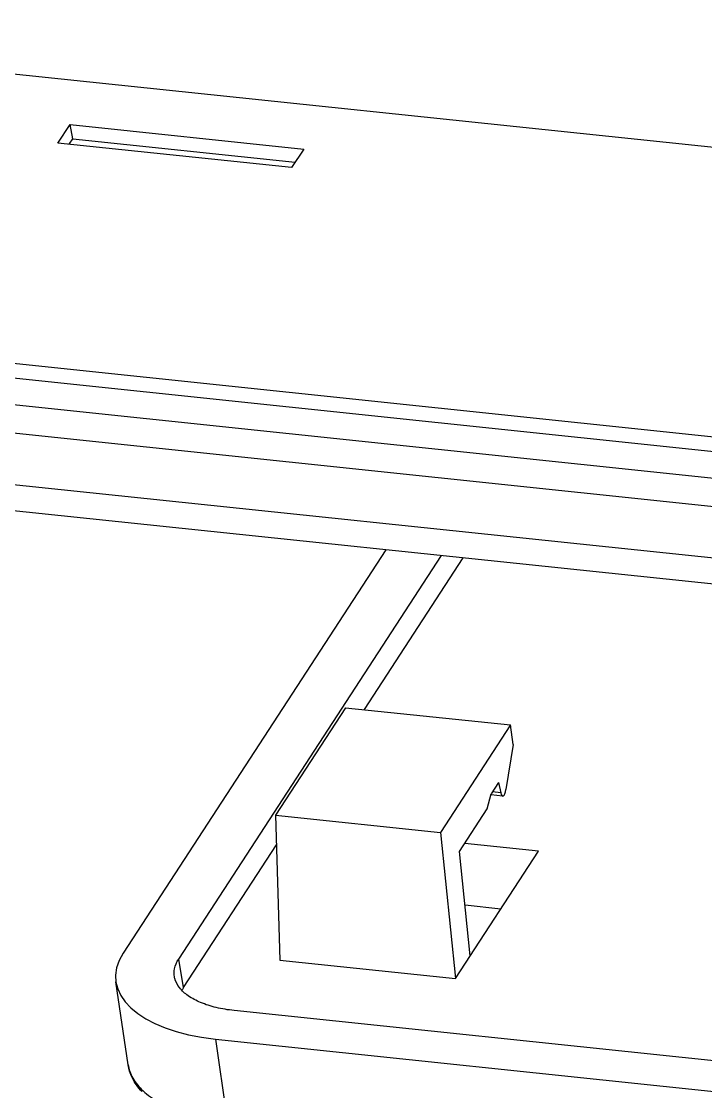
# Model space of a CAD drawing. Header units: inches. Extents: x 491 to 935, y -1750 to -1437.
# Drawn here: x 561.17 to 584.47, y -1725.82 to -1689.37 of the extents above; entities that cross this region are included whole.
import ezdxf

# ---------------------------------------------------------------- set-up
doc = ezdxf.new("R2010")
doc.units = ezdxf.units.IN
doc.header["$MEASUREMENT"] = 0
doc.layers.add('5', color=7, linetype='Continuous')

msp = doc.modelspace()

# ---------------------------------------------------------------- linework, layer by layer
at = {"layer": '5', "color": 7, "linetype": 'Continuous'}
for p, q in [((607.915, -1696.098), (543.77, -1689.366)), ((562.418, -1693.513), (562.83, -1692.88)), ((562.92, -1693.366), (562.83, -1692.88)), ((562.83, -1692.88), (570.788, -1693.715)), ((562.798, -1693.553), (562.92, -1693.366)), ((562.92, -1693.366), (570.498, -1694.161)), ((570.376, -1694.348), (562.418, -1693.513)), ((570.788, -1693.715), (570.376, -1694.348)), ((608.642, -1706.032), (544.96, -1699.35)), ((608.673, -1706.538), (544.654, -1699.82)), ((608.731, -1707.45), (544.102, -1700.668)), ((608.792, -1708.423), (543.513, -1701.572)), ((612.497, -1710.566), (540.17, -1702.976)), ((612.914, -1711.492), (540.586, -1703.902)), ((573.587, -1707.365), (564.638, -1721.108)), ((566.53, -1721.307), (575.479, -1707.564)), ((572.857, -1712.811), (576.223, -1707.642)), ((572.214, -1712.744), (569.828, -1716.409)), ((572.214, -1712.744), (577.828, -1713.333)), ((577.828, -1713.333), (575.442, -1716.998)), ((577.916, -1714), (577.828, -1713.333)), ((577.916, -1714), (577.674, -1715.537)), ((577.425, -1715.289), (577.172, -1715.678)), ((577.496, -1715.645), (577.213, -1715.615)), ((577.425, -1715.289), (577.496, -1715.645)), ((577.038, -1716.193), (577.172, -1715.678)), ((577.562, -1715.755), (577.168, -1715.713)), ((576.094, -1717.641), (577.038, -1716.193)), ((569.828, -1716.409), (575.442, -1716.998)), ((569.828, -1716.409), (569.969, -1721.346)), ((575.442, -1716.998), (575.953, -1721.974)), ((566.697, -1722.271), (569.857, -1717.419)), ((578.78, -1717.632), (576.272, -1717.369)), ((575.953, -1721.974), (578.78, -1717.632)), ((576.459, -1721.195), (576.094, -1717.641)), ((577.496, -1719.604), (576.283, -1719.477)), ((566.697, -1722.271), (566.53, -1721.307)), ((569.969, -1721.346), (575.953, -1721.974)), ((564.806, -1724.908), (564.393, -1722.082)), ((607.208, -1727.132), (568.415, -1723.061)), ((567.781, -1724.034), (606.576, -1728.105)), ((567.781, -1724.034), (568.193, -1726.854))]:
    msp.add_line(p, q, dxfattribs=at)
msp.add_arc((567.6, -1722.862), 1.079, 146.8131, 152.6424, dxfattribs=at)
for centre, major_axis, ratio, start_param, end_param in [((577.585, -1715.455), (0.022, 0.299), 0.32551, -4.005101, -1.82344), ((569.375, -1721.6), (4.992, 0.403), 0.490949, 2.77909, 4.347984)]:
    msp.add_ellipse(centre, major_axis=major_axis, ratio=ratio, start_param=start_param, end_param=end_param, dxfattribs=at)
for points, start_tangent, end_tangent in [([(566.387, -1721.916), (566.389, -1721.64), (566.53, -1721.307)], (-0.174952, 0.984577), (0.54644, 0.837499)), ([(568.415, -1723.061), (567.805, -1722.958), (567.276, -1722.787), (566.854, -1722.558), (566.556, -1722.281), (566.399, -1721.97), (566.387, -1721.916)], (-0.994575, 0.104025), (-0.174952, 0.984577)), ([(565.28, -1725.822), (564.942, -1725.344), (564.806, -1724.908)], (-0.690789, 0.723056), (-0.148605, 0.988897)), ([(564.806, -1724.908), (564.965, -1725.363), (565.316, -1725.797)], (0.147587, -0.989049), (0.732058, -0.681243)), ([(565.316, -1725.797), (565.84, -1726.177), (566.516, -1726.487), (567.301, -1726.712), (568.193, -1726.854)], (0.731948, -0.68136), (0.994749, -0.102348))]:
    msp.add_spline(points, degree=3, dxfattribs=dict(at, start_tangent=start_tangent, end_tangent=end_tangent))

doc.saveas('drawing.dxf')
